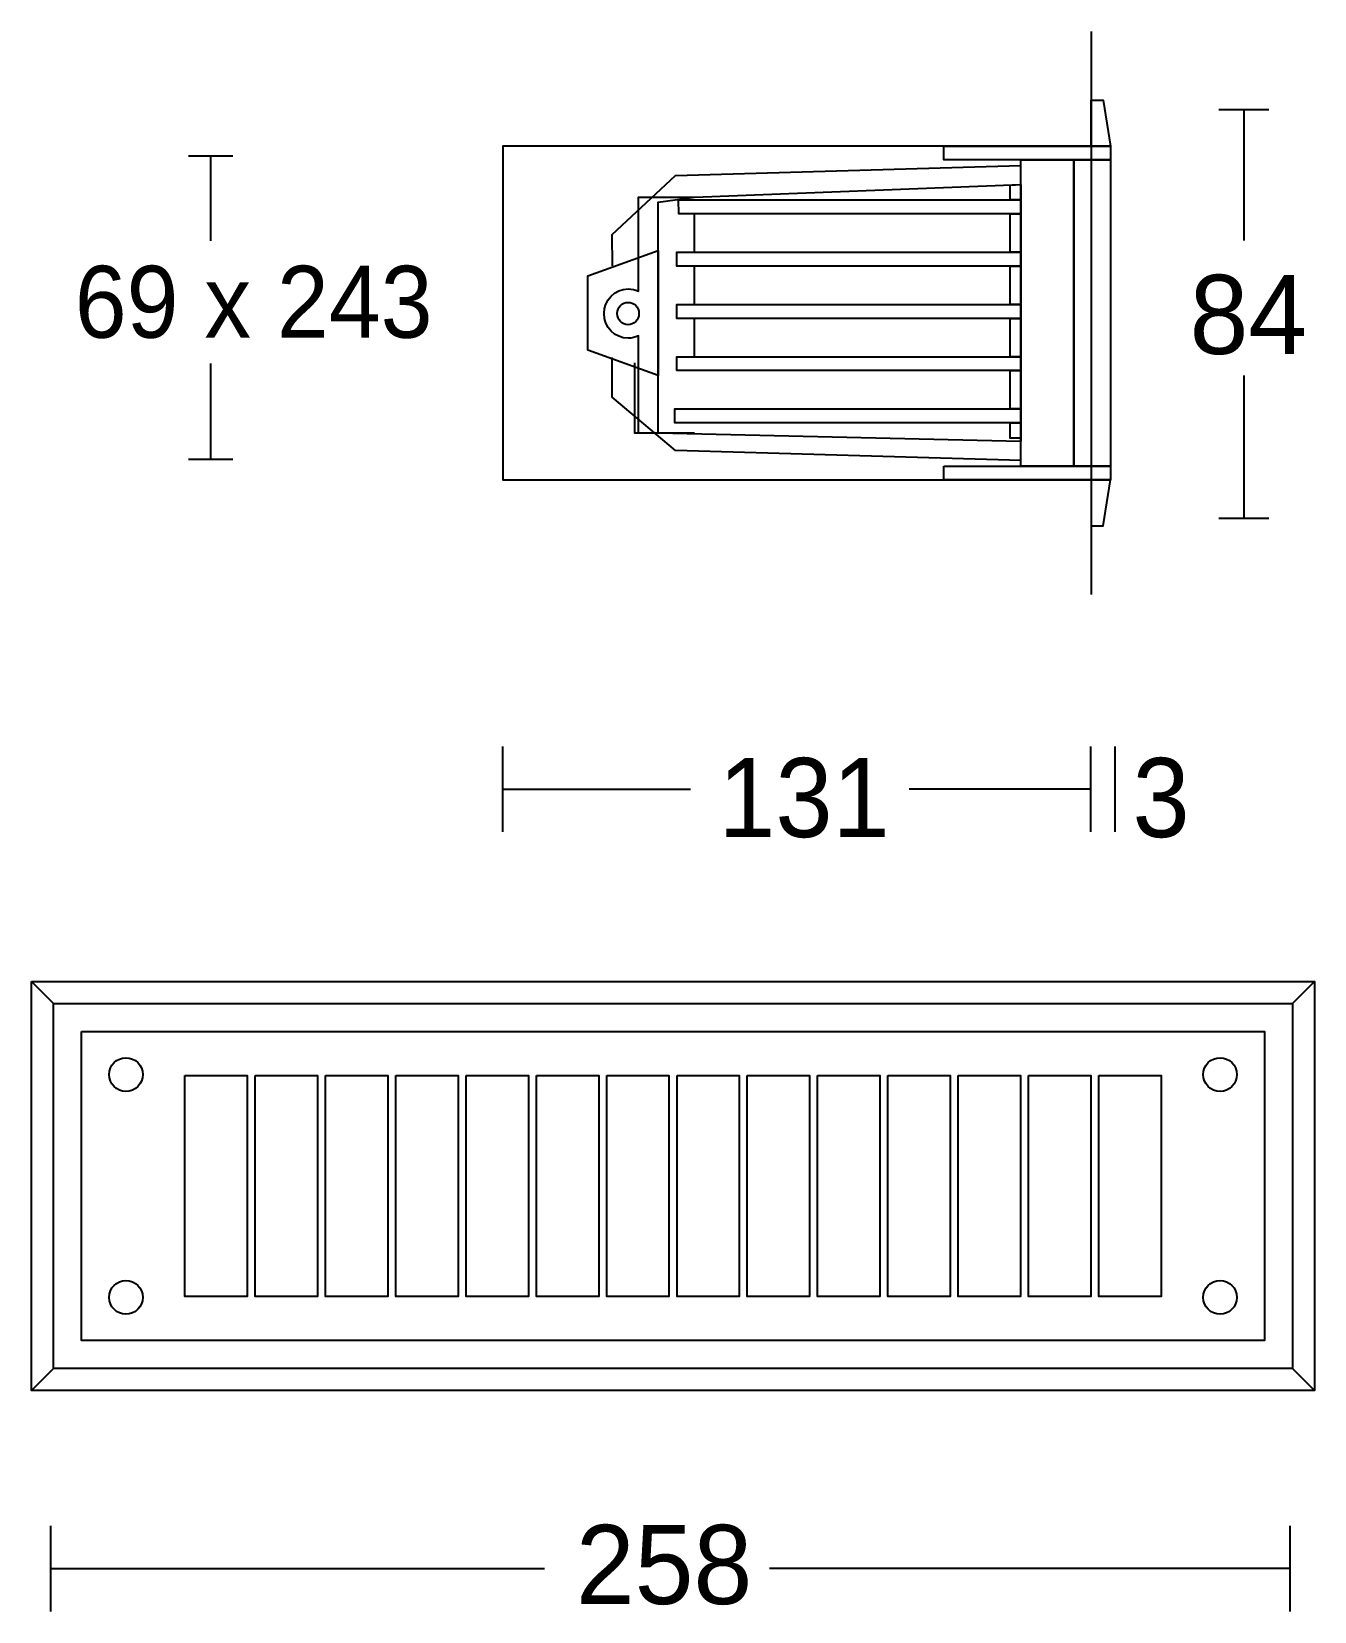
# Model space of a CAD drawing. Extents: x 4 to 225, y 19 to 291.
import ezdxf

# ---------------------------------------------------------------- set-up
doc = ezdxf.new("R2010")
doc.units = 0
doc.layers.add('LIVELLO_1', color=160, linetype='Continuous')
doc.styles.add('STD', font='txt')

# ---------------------------------------------------------------- blocks, each defined once
blk = doc.blocks.new('AI9-BLK1')
at = {"layer": 'LIVELLO_1', "color": 7}
for p, q in [((71.99, 136.33), (71.99, 39.46)), ((102.63, 122.88), (93.99, 122.88)), ((98.31, 122.88), (98.31, 100.37)), ((-75.81, 114.89), (-83.44, 114.89)), ((-79.62, 114.89), (-79.62, 100.32)), ((3.66, 104.96), (3.66, 98.38)), ((3.66, 104.96), (3.66, 98.38)), ((3.66, 95.79), (3.66, 89.38)), ((3.66, 95.79), (3.66, 89.38)), ((3.66, 86.96), (3.66, 80.38)), ((3.66, 86.96), (3.66, 80.38)), ((-79.62, 79.19), (-79.62, 62.71)), ((98.31, 77.14), (98.31, 52.52)), ((-75.81, 62.71), (-83.44, 62.71)), ((102.63, 52.52), (93.99, 52.52)), ((-29.31, -1.41), (-29.31, 13.32)), ((71.95, -1.41), (71.95, 13.32)), ((76.15, -1.41), (76.15, 13.32)), ((-29.31, 5.96), (3.04, 5.96)), ((71.95, 5.96), (40.69, 5.96)), ((-110.45, -27.15), (-106.7, -30.91)), ((110.46, -27.15), (106.7, -30.91)), ((-110.45, -97.52), (-106.7, -93.76)), ((106.7, -93.76), (110.46, -97.52)), ((-107.12, -135.55), (-107.12, -120.83)), ((106.28, -135.55), (106.28, -120.83)), ((-107.12, -128.19), (-22.14, -128.19)), ((106.28, -128.19), (16.61, -128.19))]:
    blk.add_line(p, q, dxfattribs=at)
for points in [[(71.99, 124.54), (74.09, 124.54), (75.35, 116.59), (71.99, 116.59)], [(46.66, 116.59), (75.35, 116.59), (75.35, 114.28), (46.66, 114.28)], [(46.66, 116.59), (75.35, 116.59), (75.35, 114.28), (46.66, 114.28)], [(69.02, 114.28), (69.02, 61.51), (59.9, 61.51), (59.9, 114.28)], [(69.02, 114.28), (69.02, 61.51), (59.9, 61.51), (59.9, 114.28)], [(75.34, 114.28), (75.34, 61.51), (69.02, 61.51), (69.02, 114.28)], [(75.34, 114.28), (75.34, 61.51), (69.02, 61.51), (69.02, 114.28)], [(59.9, 109.99), (59.9, 65.81), (-2.58, 67.23), (-2.58, 106.96), (3.72, 107.82)], [(59.9, 109.99), (59.9, 65.81), (-2.58, 67.23), (-2.58, 106.96), (3.72, 107.82)], [(59.9, 109.99), (59.9, 107.37), (58.04, 107.37), (58.04, 109.92)], [(59.9, 109.99), (59.9, 107.37), (58.04, 107.37), (58.04, 109.92)], [(59.9, 107.37), (59.9, 104.96), (0.98, 104.96), (0.97, 107.37)], [(59.9, 107.37), (59.9, 104.96), (0.98, 104.96), (0.97, 107.37)], [(59.9, 104.96), (59.9, 98.37), (58.04, 98.37), (58.04, 104.96)], [(59.9, 104.96), (59.9, 98.37), (58.04, 98.37), (58.04, 104.96)], [(-2.58, 98.64), (-2.58, 77.16), (-14.68, 81.49), (-14.68, 94.31)], [(-2.58, 98.64), (-2.58, 77.16), (-14.68, 81.49), (-14.68, 94.31)], [(59.9, 98.37), (59.9, 95.96), (0.68, 95.96), (0.68, 98.37)], [(59.9, 98.37), (59.9, 95.96), (0.68, 95.96), (0.68, 98.37)], [(59.9, 95.96), (59.9, 89.38), (58.04, 89.38), (58.04, 95.96)], [(59.9, 95.96), (59.9, 89.38), (58.04, 89.38), (58.04, 95.96)], [(59.9, 89.38), (59.9, 86.97), (0.68, 86.97), (0.68, 89.38)], [(59.9, 89.38), (59.9, 86.97), (0.68, 86.97), (0.68, 89.38)], [(59.9, 86.97), (59.9, 80.38), (58.04, 80.38), (58.04, 86.97)], [(59.9, 86.97), (59.9, 80.38), (58.04, 80.38), (58.04, 86.97)], [(59.9, 80.38), (59.9, 77.98), (0.68, 77.98), (0.68, 80.38)], [(59.9, 80.38), (59.9, 77.98), (0.68, 77.98), (0.68, 80.38)], [(59.9, 77.98), (59.9, 71.39), (58.04, 71.39), (58.04, 77.98)], [(59.9, 77.98), (59.9, 71.39), (58.04, 71.39), (58.04, 77.98)], [(59.9, 71.39), (59.9, 68.98), (0.31, 68.98), (0.31, 71.39)], [(59.9, 71.39), (59.9, 68.98), (0.31, 68.98), (0.31, 71.39)], [(59.9, 68.98), (59.9, 66.36), (58.04, 66.36), (58.04, 68.91)], [(59.9, 68.98), (59.9, 66.36), (58.04, 66.36), (58.04, 68.91)], [(46.66, 61.51), (75.35, 61.51), (75.35, 59.2), (46.66, 59.2)], [(46.66, 61.51), (75.35, 61.51), (75.35, 59.2), (46.66, 59.2)], [(71.99, 51.25), (74.09, 51.25), (75.35, 59.2), (71.99, 59.2)], [(-110.46, -27.15), (110.46, -27.15), (110.46, -97.52), (-110.46, -97.52)], [(-106.7, -30.91), (106.7, -30.91), (106.7, -93.76), (-106.7, -93.76)], [(-101.86, -35.75), (101.86, -35.75), (101.86, -88.92), (-101.86, -88.92)], [(-84.05, -43.3), (-73.32, -43.3), (-73.32, -81.37), (-84.05, -81.37)], [(-71.95, -43.3), (-61.22, -43.3), (-61.22, -81.37), (-71.95, -81.37)], [(-59.84, -43.3), (-49.11, -43.3), (-49.11, -81.37), (-59.84, -81.37)], [(-47.73, -43.3), (-37.01, -43.3), (-37.01, -81.37), (-47.73, -81.37)], [(-35.63, -43.3), (-24.9, -43.3), (-24.9, -81.37), (-35.63, -81.37)], [(-23.52, -43.3), (-12.79, -43.3), (-12.79, -81.37), (-23.52, -81.37)], [(-11.42, -43.3), (-0.69, -43.3), (-0.69, -81.37), (-11.42, -81.37)], [(0.69, -43.3), (11.41, -43.3), (11.41, -81.37), (0.69, -81.37)], [(12.8, -43.3), (23.52, -43.3), (23.52, -81.37), (12.8, -81.37)], [(24.9, -43.3), (35.63, -43.3), (35.63, -81.37), (24.9, -81.37)], [(37, -43.3), (47.73, -43.3), (47.73, -81.37), (37, -81.37)], [(49.11, -43.3), (59.84, -43.3), (59.84, -81.37), (49.11, -81.37)], [(61.22, -43.3), (71.94, -43.3), (71.94, -81.37), (61.22, -81.37)], [(73.32, -43.3), (84.05, -43.3), (84.05, -81.37), (73.32, -81.37)]]:
    blk.add_lwpolyline(points, close=True, dxfattribs=at)
for points in [[(75.35, 116.59), (-29.31, 116.59), (-29.31, 59.2), (75.35, 59.2)], [(-10.41, 96.01), (-10.46, 101.39), (0.45, 111.54), (59.9, 113.27)], [(59.95, 62.53), (0.45, 64.26), (-10.46, 73.41), (-10.46, 80.22)], [(-2.58, 67.23), (-6.59, 67.23), (-6.59, 79.34)], [(-2.58, 67.23), (-6.59, 67.23), (-6.59, 79.34)]]:
    blk.add_lwpolyline(points, dxfattribs=at)
for centre in [(-94.21, -43.16), (94.21, -43.16), (-94.21, -81.51), (94.21, -81.51)]:
    blk.add_circle(centre, 2.9, dxfattribs=at)
blk.add_ellipse((-7.74, 87.8), major_axis=(0, 1.93), ratio=0.971968, dxfattribs=at)
blk.add_ellipse((-7.74, 87.8), major_axis=(0, 1.93), ratio=0.971968, dxfattribs=at)
blk.add_open_spline([(3.72, 67.23), (3.72, 67.23), (-5.96, 67.23), (-5.96, 67.23), (-5.96, 67.23), (-5.96, 83.96), (-5.96, 83.96), (-6.49, 83.7), (-7.1, 83.55), (-7.74, 83.55), (-10.02, 83.55), (-11.87, 85.45), (-11.87, 87.79), (-11.87, 90.14), (-10.02, 92.04), (-7.74, 92.04), (-7.1, 92.04), (-6.49, 91.89), (-5.96, 91.63), (-5.96, 91.63), (-5.96, 107.82), (-5.96, 107.82), (-5.96, 107.82), (3.72, 107.82), (3.72, 107.82)], degree=3, knots=[0, 0, 0, 0, 1, 1, 1, 2, 2, 2, 3, 3, 3, 4, 4, 4, 5, 5, 5, 6, 6, 6, 7, 7, 7, 8, 8, 8, 8], dxfattribs=at)
blk.add_open_spline([(3.72, 67.23), (3.72, 67.23), (-5.96, 67.23), (-5.96, 67.23), (-5.96, 67.23), (-5.96, 83.96), (-5.96, 83.96), (-6.49, 83.7), (-7.1, 83.55), (-7.74, 83.55), (-10.02, 83.55), (-11.87, 85.45), (-11.87, 87.79), (-11.87, 90.14), (-10.02, 92.04), (-7.74, 92.04), (-7.1, 92.04), (-6.49, 91.89), (-5.96, 91.63), (-5.96, 91.63), (-5.96, 107.82), (-5.96, 107.82), (-5.96, 107.82), (3.72, 107.82), (3.72, 107.82)], degree=3, knots=[0, 0, 0, 0, 1, 1, 1, 2, 2, 2, 3, 3, 3, 4, 4, 4, 5, 5, 5, 6, 6, 6, 7, 7, 7, 8, 8, 8, 8], dxfattribs=at)
at = {"layer": 'LIVELLO_1', "color": 7, "attachment_point": 1, "style": 'STD'}
for s, insert, char_height in [('\\fMyriad Roman|b0|i0;\\H12.3813;\\W0.97;\\C7;69 x 243', (-103.02, 96.02), 12.3813), ('\\fMyriad Roman|b0|i0;\\H13.6194;\\C7;84', (88.96, 94.46), 13.6194), ('\\fMyriad Roman|b0|i0;\\H13.6194;\\W0.97;\\C7;131', (7.82, 11.32), 13.6194), ('\\fMyriad Roman|b0|i0;\\H13.6194;\\W0.97;\\C7;3', (79.14, 11.32), 13.6194), ('\\fMyriad Roman|b0|i0;\\H13.6194;\\C7;258', (-16.73, -120.67), 13.6194)]:
    blk.add_mtext(s, dxfattribs=dict(at, insert=insert, char_height=char_height))

msp = doc.modelspace()

# ---------------------------------------------------------------- block references
at = {"layer": 'LIVELLO_1', "color": 7}
msp.add_blockref('AI9-BLK1', (114.435392, 155.03791), dxfattribs=at)

doc.saveas('drawing.dxf')
